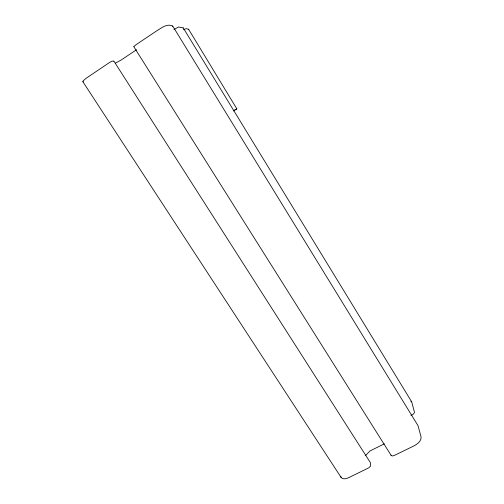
<?xml version="1.0" encoding="UTF-8"?>
<svg xmlns="http://www.w3.org/2000/svg" width="504" height="504" viewBox="0 0 504 504"><rect width="100%" height="100%" fill="white"/><g stroke="black" fill="none" stroke-linecap="round" stroke-linejoin="round"><path stroke-width="0.76" d="M133.755 46.727L135.96 44.768L156.851 30.75C161.633 27.985 166.83 23.203 172.733 26.063L417.992 425.622L421.105 437C421.407 441.183 417.356 444.106 414.055 445.857L394.216 455.509L392.351 455.988L391.217 455.509L133.862 46.79M183.091 27.909L178.504 26.97L173.943 29.61M172.733 26.063L172.444 26.485M113.828 61.009L370.484 462.785L370.635 465.923L368.852 467.788L348.951 477.534C346.626 478.573 343.117 479.833 341.164 477.502L82.826 81.667L83.286 80.709L86.222 78.208L108.65 63.095C109.727 62.307 113.167 60.241 113.564 61.318M365.583 455.509L369.974 450.948L384.3 443.848M188.584 29.232L236.836 108.832L233.617 110.905M136.584 49.72L121.206 59.989L115.366 63.17M233.459 110.76L236.798 108.851M410.943 415.523L413.305 414.187L414.521 412.474L411.718 401.877L183.116 27.695M83.362 81.787L82.826 81.667M410.804 401.115L411.718 401.877M341.164 477.502L340.736 476.236M391.054 455.162L391.217 455.509M183.544 29.755A8.354 1.153 -32.5 0 1 186.549 28.728L188.509 29.194A5.122 0.693 -32.5 0 1 188.32 29.793"/></g></svg>
